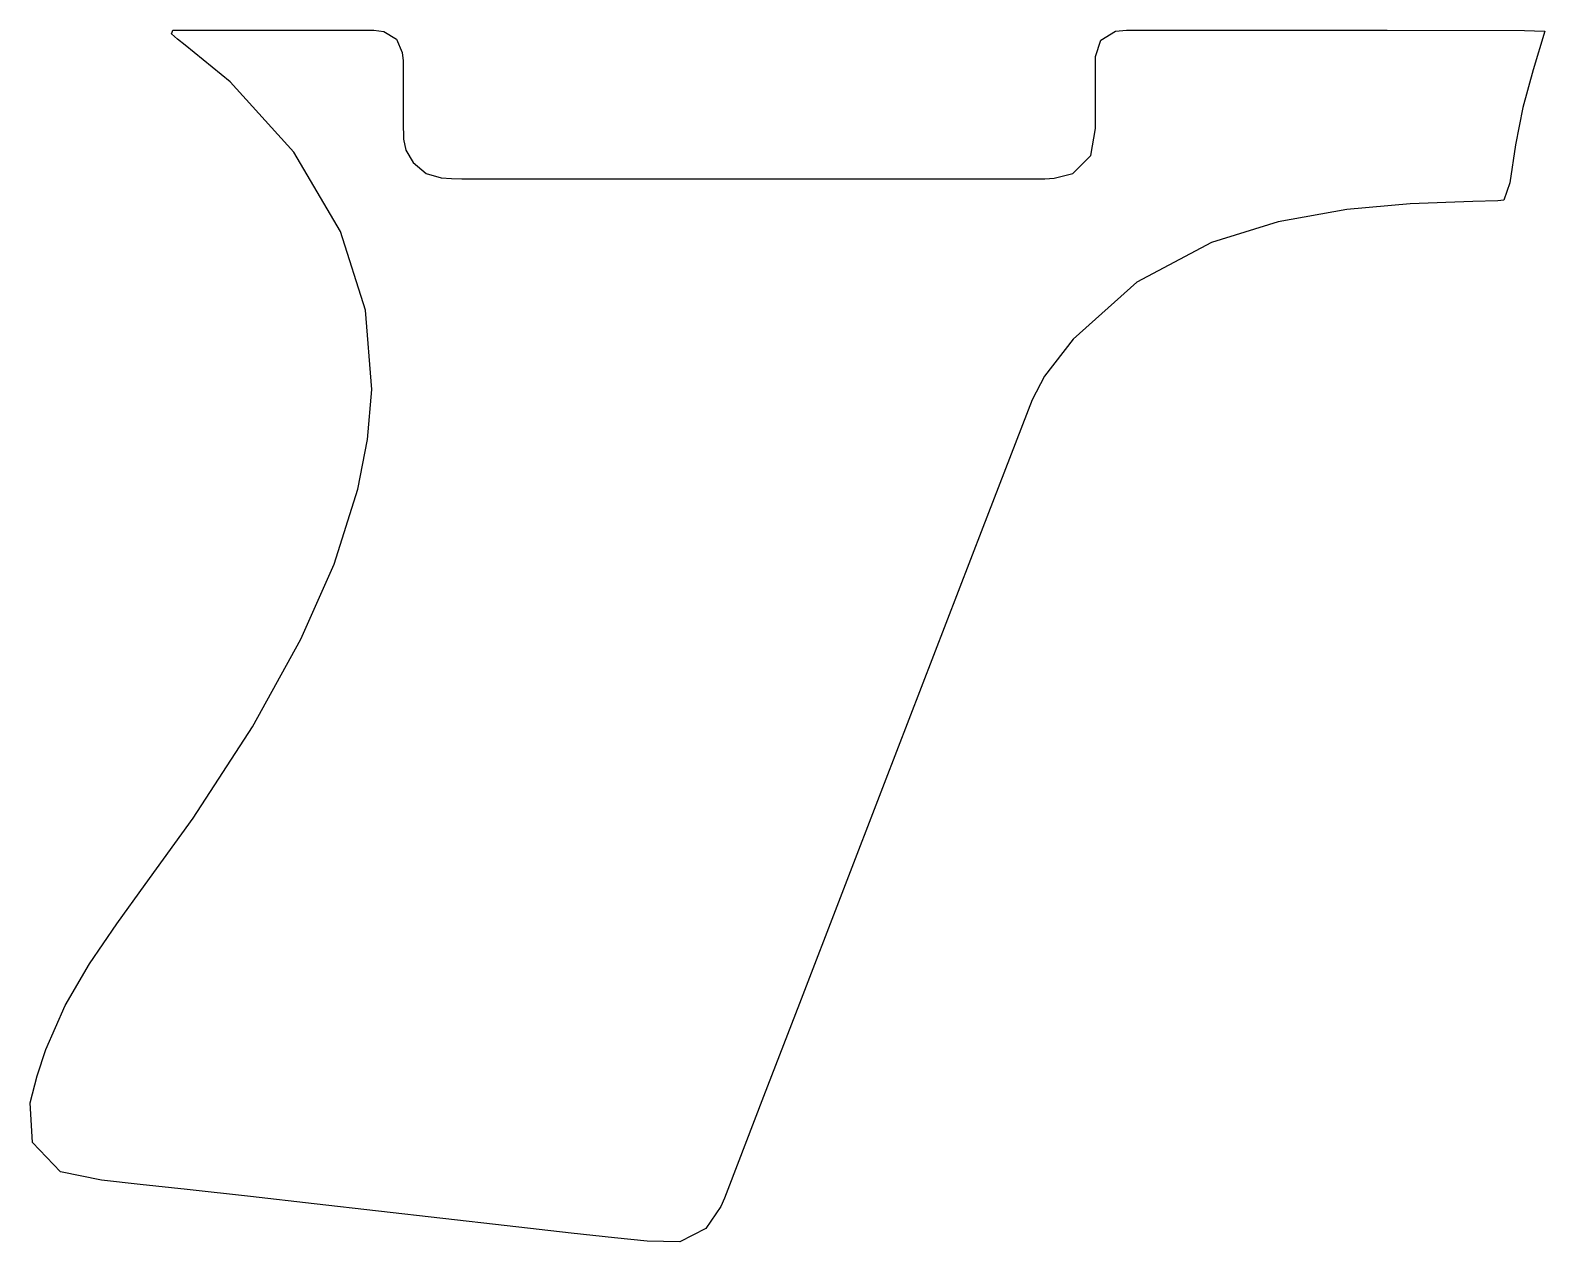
# Model space of a CAD drawing. Header units: millimetres. Extents: x 0 to 20.2, y 0 to 16.1.
import ezdxf

# ---------------------------------------------------------------- set-up
doc = ezdxf.new("R2010")
doc.units = ezdxf.units.MM

msp = doc.modelspace()

# ---------------------------------------------------------------- linework, layer by layer
msp.add_lwpolyline([(1.9, 16.141), (2.146, 16.141), (2.392, 16.141), (3.14, 16.141), (4.03, 16.141), (4.479, 16.141), (4.575, 16.141), (4.711, 16.125), (4.877, 16.022), (4.955, 15.844), (4.966, 15.736), (4.968, 15.626), (4.969, 15.285), (4.969, 14.915), (4.974, 14.691), (5.003, 14.546), (5.1, 14.38), (5.272, 14.234), (5.475, 14.176), (5.612, 14.166), (5.749, 14.163), (9.201, 14.162), (12.654, 14.163), (13.517, 14.163), (13.64, 14.169), (13.889, 14.235), (14.128, 14.473), (14.191, 14.831), (14.193, 15.201), (14.191, 15.544), (14.19, 15.667), (14.193, 15.79), (14.264, 16.011), (14.457, 16.128), (14.604, 16.141), (14.686, 16.141), (15.761, 16.141), (18.077, 16.141), (19.907, 16.14), (20.04, 16.135), (20.176, 16.129), (20.023, 15.615), (19.884, 15.112), (19.786, 14.615), (19.713, 14.111), (19.632, 13.878), (19.551, 13.867), (19.219, 13.86), (18.384, 13.83), (17.541, 13.753), (16.627, 13.589), (15.738, 13.316), (14.742, 12.787), (13.893, 12.027), (13.51, 11.532), (13.349, 11.217), (12.69, 9.517), (11.376, 6.105), (10.247, 3.176), (9.77, 1.936), (9.293, 0.697), (9.249, 0.581), (9.201, 0.468), (9.001, 0.177), (8.655, 0), (8.22, 0.006), (7.785, 0.051), (7.208, 0.116), (6.351, 0.213), (5.494, 0.311), (4.637, 0.408), (3.78, 0.506), (2.935, 0.601), (2.091, 0.695), (1.465, 0.764), (0.948, 0.821), (0.404, 0.931), (0.028, 1.32), (0, 1.851), (0.09, 2.209), (0.206, 2.56), (0.464, 3.149), (0.79, 3.704), (1.154, 4.235), (1.529, 4.758), (2.172, 5.643), (2.961, 6.86), (3.606, 8.028), (4.048, 9.029), (4.362, 10.029), (4.492, 10.687), (4.551, 11.355), (4.465, 12.413), (4.132, 13.461), (3.51, 14.518), (2.661, 15.455), (2.065, 15.942), (1.96, 16.024), (1.881, 16.093), (1.891, 16.117)], close=True)

doc.saveas('drawing.dxf')
